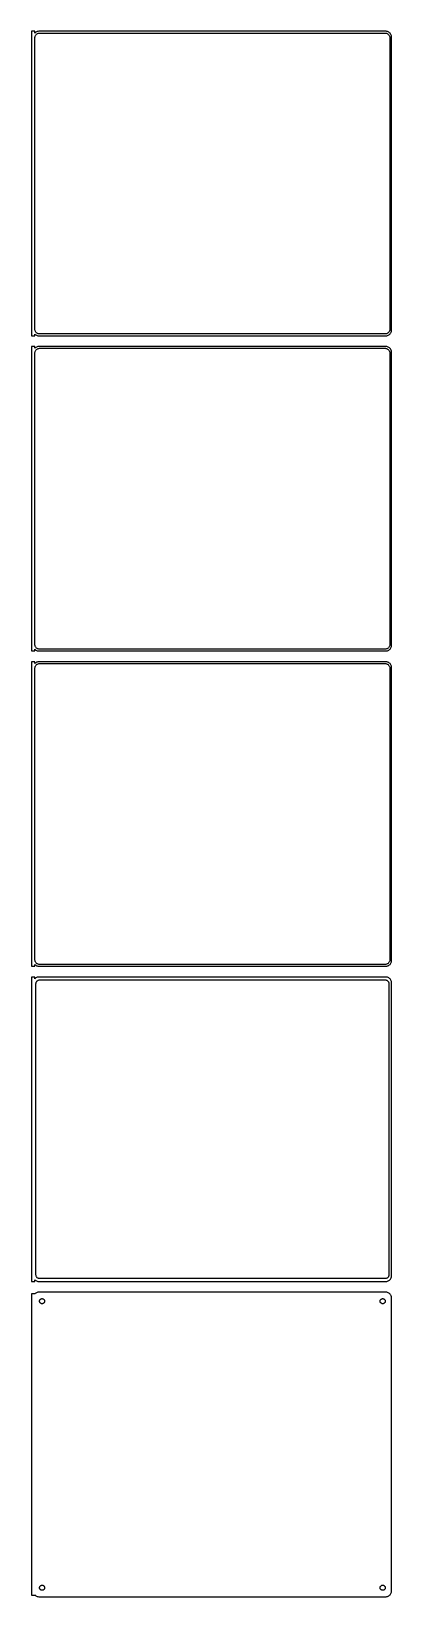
# Model space of a CAD drawing. Header units: metres. Extents: x -152 to 150, y 1193 to 2503.
import ezdxf

# ---------------------------------------------------------------- set-up
doc = ezdxf.new("R2010")
doc.units = ezdxf.units.M

msp = doc.modelspace()

# ---------------------------------------------------------------- linework, layer by layer
for p, q in [((-148.5, 2503.49), (-151.5, 2503.49)), ((-151.5, 2503.49), (-151.5, 2248.51)), ((-148.5, 2502.06), (-148.5, 2503.49)), ((-148.187, 2502.35), (-148.5, 2502.06)), ((-148.5, 2498), (-148.468, 2498.5)), ((-148.5, 2254), (-148.5, 2498)), ((-148.468, 2498.5), (-148.374, 2498.99)), ((-148.374, 2498.99), (-148.219, 2499.47)), ((-148.219, 2499.47), (-148.005, 2499.93)), ((-147.679, 2502.72), (-148.187, 2502.35)), ((-148.005, 2499.93), (-147.736, 2500.35)), ((-147.736, 2500.35), (-147.416, 2500.74)), ((-147.129, 2503.02), (-147.679, 2502.72)), ((-147.416, 2500.74), (-147.05, 2501.08)), ((-146.545, 2503.26), (-147.129, 2503.02)), ((-147.05, 2501.08), (-146.643, 2501.38)), ((-146.643, 2501.38), (-146.203, 2501.62)), ((-145.937, 2503.41), (-146.545, 2503.26)), ((-146.203, 2501.62), (-145.736, 2501.8)), ((-145.314, 2503.49), (-145.937, 2503.41)), ((-145.736, 2501.8), (-145.25, 2501.93)), ((145.314, 2503.49), (-145.314, 2503.49)), ((-145.25, 2501.93), (-144.751, 2501.99)), ((-144.751, 2501.99), (144.751, 2501.99)), ((144.751, 2501.99), (145.25, 2501.93)), ((145.25, 2501.93), (145.736, 2501.8)), ((145.937, 2503.41), (145.314, 2503.49)), ((145.736, 2501.8), (146.203, 2501.62)), ((146.545, 2503.26), (145.937, 2503.41)), ((146.203, 2501.62), (146.643, 2501.38)), ((147.129, 2503.02), (146.545, 2503.26)), ((146.643, 2501.38), (147.05, 2501.08)), ((147.05, 2501.08), (147.416, 2500.74)), ((147.679, 2502.72), (147.129, 2503.02)), ((147.416, 2500.74), (147.736, 2500.35)), ((148.187, 2502.35), (147.679, 2502.72)), ((147.736, 2500.35), (148.005, 2499.93)), ((148.005, 2499.93), (148.219, 2499.47)), ((148.645, 2501.92), (148.187, 2502.35)), ((148.219, 2499.47), (148.374, 2498.99)), ((148.374, 2498.99), (148.468, 2498.5)), ((148.468, 2498.5), (148.5, 2498)), ((148.5, 2498), (148.5, 2254)), ((149.045, 2501.44), (148.645, 2501.92)), ((149.382, 2500.91), (149.045, 2501.44)), ((149.649, 2500.34), (149.382, 2500.91)), ((149.843, 2499.74), (149.649, 2500.34)), ((149.961, 2499.13), (149.843, 2499.74)), ((150, 2498.5), (149.961, 2499.13)), ((150, 2253.5), (150, 2498.5)), ((-151.5, 2248.51), (-148.5, 2248.51)), ((-148.468, 2253.5), (-148.5, 2254)), ((-148.5, 2249.94), (-148.187, 2249.65)), ((-148.5, 2248.51), (-148.5, 2249.94)), ((-148.374, 2253.01), (-148.468, 2253.5)), ((-148.219, 2252.53), (-148.374, 2253.01)), ((-148.005, 2252.07), (-148.219, 2252.53)), ((-148.187, 2249.65), (-147.679, 2249.28)), ((-147.736, 2251.65), (-148.005, 2252.07)), ((-147.416, 2251.26), (-147.736, 2251.65)), ((-147.679, 2249.28), (-147.129, 2248.98)), ((-147.05, 2250.92), (-147.416, 2251.26)), ((-147.129, 2248.98), (-146.545, 2248.74)), ((-146.643, 2250.62), (-147.05, 2250.92)), ((-146.203, 2250.38), (-146.643, 2250.62)), ((-146.545, 2248.74), (-145.937, 2248.59)), ((-145.736, 2250.2), (-146.203, 2250.38)), ((-145.937, 2248.59), (-145.314, 2248.51)), ((-145.25, 2250.07), (-145.736, 2250.2)), ((-145.314, 2248.51), (145.314, 2248.51)), ((-144.751, 2250.01), (-145.25, 2250.07)), ((144.751, 2250.01), (-144.751, 2250.01)), ((145.25, 2250.07), (144.751, 2250.01)), ((145.736, 2250.2), (145.25, 2250.07)), ((145.314, 2248.51), (145.937, 2248.59)), ((146.203, 2250.38), (145.736, 2250.2)), ((145.937, 2248.59), (146.545, 2248.74)), ((146.643, 2250.62), (146.203, 2250.38)), ((146.545, 2248.74), (147.129, 2248.98)), ((147.05, 2250.92), (146.643, 2250.62)), ((147.416, 2251.26), (147.05, 2250.92)), ((147.129, 2248.98), (147.679, 2249.28)), ((147.736, 2251.65), (147.416, 2251.26)), ((147.679, 2249.28), (148.187, 2249.65)), ((148.005, 2252.07), (147.736, 2251.65)), ((148.219, 2252.53), (148.005, 2252.07)), ((148.187, 2249.65), (148.645, 2250.08)), ((148.374, 2253.01), (148.219, 2252.53)), ((148.468, 2253.5), (148.374, 2253.01)), ((148.5, 2254), (148.468, 2253.5)), ((148.645, 2250.08), (149.045, 2250.56)), ((149.045, 2250.56), (149.382, 2251.09)), ((149.382, 2251.09), (149.649, 2251.66)), ((149.649, 2251.66), (149.843, 2252.26)), ((149.843, 2252.26), (149.961, 2252.87)), ((149.961, 2252.87), (150, 2253.5)), ((-148.5, 2239.49), (-151.5, 2239.49)), ((-151.5, 2239.49), (-151.5, 1984.51)), ((-148.5, 2238.06), (-148.5, 2239.49)), ((-148.187, 2238.35), (-148.5, 2238.06)), ((-148.5, 2234), (-148.468, 2234.5)), ((-148.5, 1990), (-148.5, 2234)), ((-148.468, 2234.5), (-148.374, 2234.99)), ((-148.374, 2234.99), (-148.219, 2235.47)), ((-148.219, 2235.47), (-148.005, 2235.93)), ((-147.679, 2238.72), (-148.187, 2238.35)), ((-148.005, 2235.93), (-147.736, 2236.35)), ((-147.736, 2236.35), (-147.416, 2236.74)), ((-147.129, 2239.02), (-147.679, 2238.72)), ((-147.416, 2236.74), (-147.05, 2237.08)), ((-146.545, 2239.26), (-147.129, 2239.02)), ((-147.05, 2237.08), (-146.643, 2237.38)), ((-146.643, 2237.38), (-146.203, 2237.62)), ((-145.937, 2239.41), (-146.545, 2239.26)), ((-146.203, 2237.62), (-145.736, 2237.8)), ((-145.314, 2239.49), (-145.937, 2239.41)), ((-145.736, 2237.8), (-145.25, 2237.93)), ((145.314, 2239.49), (-145.314, 2239.49)), ((-145.25, 2237.93), (-144.751, 2237.99)), ((-144.751, 2237.99), (144.751, 2237.99)), ((144.751, 2237.99), (145.25, 2237.93)), ((145.25, 2237.93), (145.736, 2237.8)), ((145.937, 2239.41), (145.314, 2239.49)), ((145.736, 2237.8), (146.203, 2237.62)), ((146.545, 2239.26), (145.937, 2239.41)), ((146.203, 2237.62), (146.643, 2237.38)), ((147.129, 2239.02), (146.545, 2239.26)), ((146.643, 2237.38), (147.05, 2237.08)), ((147.05, 2237.08), (147.416, 2236.74)), ((147.679, 2238.72), (147.129, 2239.02)), ((147.416, 2236.74), (147.736, 2236.35)), ((148.187, 2238.35), (147.679, 2238.72)), ((147.736, 2236.35), (148.005, 2235.93)), ((148.005, 2235.93), (148.219, 2235.47)), ((148.645, 2237.92), (148.187, 2238.35)), ((148.219, 2235.47), (148.374, 2234.99)), ((148.374, 2234.99), (148.468, 2234.5)), ((148.468, 2234.5), (148.5, 2234)), ((148.5, 2234), (148.5, 1990)), ((149.045, 2237.44), (148.645, 2237.92)), ((149.382, 2236.91), (149.045, 2237.44)), ((149.649, 2236.34), (149.382, 2236.91)), ((149.843, 2235.74), (149.649, 2236.34)), ((149.961, 2235.13), (149.843, 2235.74)), ((150, 2234.5), (149.961, 2235.13)), ((150, 1989.5), (150, 2234.5)), ((-151.5, 1984.51), (-148.5, 1984.51)), ((-148.468, 1989.5), (-148.5, 1990)), ((-148.5, 1985.94), (-148.187, 1985.65)), ((-148.5, 1984.51), (-148.5, 1985.94)), ((-148.374, 1989.01), (-148.468, 1989.5)), ((-148.219, 1988.53), (-148.374, 1989.01)), ((-148.005, 1988.07), (-148.219, 1988.53)), ((-148.187, 1985.65), (-147.679, 1985.28)), ((-147.736, 1987.65), (-148.005, 1988.07)), ((-147.416, 1987.26), (-147.736, 1987.65)), ((-147.679, 1985.28), (-147.129, 1984.98)), ((-147.05, 1986.92), (-147.416, 1987.26)), ((-147.129, 1984.98), (-146.545, 1984.74)), ((-146.643, 1986.62), (-147.05, 1986.92)), ((-146.203, 1986.38), (-146.643, 1986.62)), ((-146.545, 1984.74), (-145.937, 1984.59)), ((-145.736, 1986.2), (-146.203, 1986.38)), ((-145.937, 1984.59), (-145.314, 1984.51)), ((-145.25, 1986.07), (-145.736, 1986.2)), ((-145.314, 1984.51), (145.314, 1984.51)), ((-144.751, 1986.01), (-145.25, 1986.07)), ((144.751, 1986.01), (-144.751, 1986.01)), ((145.25, 1986.07), (144.751, 1986.01)), ((145.736, 1986.2), (145.25, 1986.07)), ((145.314, 1984.51), (145.937, 1984.59)), ((146.203, 1986.38), (145.736, 1986.2)), ((145.937, 1984.59), (146.545, 1984.74)), ((146.643, 1986.62), (146.203, 1986.38)), ((146.545, 1984.74), (147.129, 1984.98)), ((147.05, 1986.92), (146.643, 1986.62)), ((147.416, 1987.26), (147.05, 1986.92)), ((147.129, 1984.98), (147.679, 1985.28)), ((147.736, 1987.65), (147.416, 1987.26)), ((147.679, 1985.28), (148.187, 1985.65)), ((148.005, 1988.07), (147.736, 1987.65)), ((148.219, 1988.53), (148.005, 1988.07)), ((148.187, 1985.65), (148.645, 1986.08)), ((148.374, 1989.01), (148.219, 1988.53)), ((148.468, 1989.5), (148.374, 1989.01)), ((148.5, 1990), (148.468, 1989.5)), ((148.645, 1986.08), (149.045, 1986.56)), ((149.045, 1986.56), (149.382, 1987.09)), ((149.382, 1987.09), (149.649, 1987.66)), ((149.649, 1987.66), (149.843, 1988.26)), ((149.843, 1988.26), (149.961, 1988.87)), ((149.961, 1988.87), (150, 1989.5)), ((-148.5, 1975.49), (-151.5, 1975.49)), ((-151.5, 1975.49), (-151.5, 1720.51)), ((-148.5, 1974.06), (-148.5, 1975.49)), ((-148.187, 1974.35), (-148.5, 1974.06)), ((-148.5, 1970), (-148.468, 1970.5)), ((-148.5, 1726), (-148.5, 1970)), ((-148.468, 1970.5), (-148.374, 1970.99)), ((-148.374, 1970.99), (-148.219, 1971.47)), ((-148.219, 1971.47), (-148.005, 1971.93)), ((-147.679, 1974.72), (-148.187, 1974.35)), ((-148.005, 1971.93), (-147.736, 1972.35)), ((-147.736, 1972.35), (-147.416, 1972.74)), ((-147.129, 1975.02), (-147.679, 1974.72)), ((-147.416, 1972.74), (-147.05, 1973.08)), ((-146.545, 1975.26), (-147.129, 1975.02)), ((-147.05, 1973.08), (-146.643, 1973.38)), ((-146.643, 1973.38), (-146.203, 1973.62)), ((-145.937, 1975.41), (-146.545, 1975.26)), ((-146.203, 1973.62), (-145.736, 1973.8)), ((-145.314, 1975.49), (-145.937, 1975.41)), ((-145.736, 1973.8), (-145.25, 1973.93)), ((145.314, 1975.49), (-145.314, 1975.49)), ((-145.25, 1973.93), (-144.751, 1973.99)), ((-144.751, 1973.99), (144.751, 1973.99)), ((144.751, 1973.99), (145.25, 1973.93)), ((145.25, 1973.93), (145.736, 1973.8)), ((145.937, 1975.41), (145.314, 1975.49)), ((145.736, 1973.8), (146.203, 1973.62)), ((146.545, 1975.26), (145.937, 1975.41)), ((146.203, 1973.62), (146.643, 1973.38)), ((147.129, 1975.02), (146.545, 1975.26)), ((146.643, 1973.38), (147.05, 1973.08)), ((147.05, 1973.08), (147.416, 1972.74)), ((147.679, 1974.72), (147.129, 1975.02)), ((147.416, 1972.74), (147.736, 1972.35)), ((148.187, 1974.35), (147.679, 1974.72)), ((147.736, 1972.35), (148.005, 1971.93)), ((148.005, 1971.93), (148.219, 1971.47)), ((148.645, 1973.92), (148.187, 1974.35)), ((148.219, 1971.47), (148.374, 1970.99)), ((148.374, 1970.99), (148.468, 1970.5)), ((148.468, 1970.5), (148.5, 1970)), ((148.5, 1970), (148.5, 1726)), ((149.045, 1973.44), (148.645, 1973.92)), ((149.382, 1972.91), (149.045, 1973.44)), ((149.649, 1972.34), (149.382, 1972.91)), ((149.843, 1971.74), (149.649, 1972.34)), ((149.961, 1971.13), (149.843, 1971.74)), ((150, 1970.5), (149.961, 1971.13)), ((150, 1725.5), (150, 1970.5)), ((-151.5, 1720.51), (-148.5, 1720.51)), ((-148.468, 1725.5), (-148.5, 1726)), ((-148.5, 1721.94), (-148.187, 1721.65)), ((-148.5, 1720.51), (-148.5, 1721.94)), ((-148.374, 1725.01), (-148.468, 1725.5)), ((-148.219, 1724.53), (-148.374, 1725.01)), ((-148.005, 1724.07), (-148.219, 1724.53)), ((-148.187, 1721.65), (-147.679, 1721.28)), ((-147.736, 1723.65), (-148.005, 1724.07)), ((-147.416, 1723.26), (-147.736, 1723.65)), ((-147.679, 1721.28), (-147.129, 1720.98)), ((-147.05, 1722.92), (-147.416, 1723.26)), ((-147.129, 1720.98), (-146.545, 1720.74)), ((-146.643, 1722.62), (-147.05, 1722.92)), ((-146.203, 1722.38), (-146.643, 1722.62)), ((-146.545, 1720.74), (-145.937, 1720.59)), ((-145.736, 1722.2), (-146.203, 1722.38)), ((-145.937, 1720.59), (-145.314, 1720.51)), ((-145.25, 1722.07), (-145.736, 1722.2)), ((-145.314, 1720.51), (145.314, 1720.51)), ((-144.751, 1722.01), (-145.25, 1722.07)), ((144.751, 1722.01), (-144.751, 1722.01)), ((145.25, 1722.07), (144.751, 1722.01)), ((145.736, 1722.2), (145.25, 1722.07)), ((145.314, 1720.51), (145.937, 1720.59)), ((146.203, 1722.38), (145.736, 1722.2)), ((145.937, 1720.59), (146.545, 1720.74)), ((146.643, 1722.62), (146.203, 1722.38)), ((146.545, 1720.74), (147.129, 1720.98)), ((147.05, 1722.92), (146.643, 1722.62)), ((147.416, 1723.26), (147.05, 1722.92)), ((147.129, 1720.98), (147.679, 1721.28)), ((147.736, 1723.65), (147.416, 1723.26)), ((147.679, 1721.28), (148.187, 1721.65)), ((148.005, 1724.07), (147.736, 1723.65)), ((148.219, 1724.53), (148.005, 1724.07)), ((148.187, 1721.65), (148.645, 1722.08)), ((148.374, 1725.01), (148.219, 1724.53)), ((148.468, 1725.5), (148.374, 1725.01)), ((148.5, 1726), (148.468, 1725.5)), ((148.645, 1722.08), (149.045, 1722.56)), ((149.045, 1722.56), (149.382, 1723.09)), ((149.382, 1723.09), (149.649, 1723.66)), ((149.649, 1723.66), (149.843, 1724.26)), ((149.843, 1724.26), (149.961, 1724.87)), ((149.961, 1724.87), (150, 1725.5)), ((-148.5, 1711.48), (-151.5, 1711.48)), ((-151.5, 1711.48), (-151.5, 1456.52)), ((-148.5, 1710.06), (-148.5, 1711.48)), ((-148.187, 1710.35), (-148.5, 1710.06)), ((-147.679, 1710.72), (-148.187, 1710.35)), ((-147.129, 1711.02), (-147.679, 1710.72)), ((-147.613, 1706), (-147.588, 1706.39)), ((-147.613, 1462), (-147.613, 1706)), ((-147.588, 1706.39), (-147.515, 1706.77)), ((-147.515, 1706.77), (-147.394, 1707.15)), ((-147.394, 1707.15), (-147.228, 1707.5)), ((-147.228, 1707.5), (-147.018, 1707.83)), ((-146.545, 1711.26), (-147.129, 1711.02)), ((-147.018, 1707.83), (-146.769, 1708.13)), ((-146.769, 1708.13), (-146.484, 1708.4)), ((-145.937, 1711.41), (-146.545, 1711.26)), ((-146.484, 1708.4), (-146.168, 1708.63)), ((-146.168, 1708.63), (-145.825, 1708.82)), ((-145.314, 1711.49), (-145.937, 1711.41)), ((-145.825, 1708.82), (-145.462, 1708.96)), ((-145.462, 1708.96), (-145.083, 1709.06)), ((145.314, 1711.49), (-145.314, 1711.49)), ((-145.083, 1709.06), (-144.695, 1709.11)), ((-144.695, 1709.11), (144.695, 1709.11)), ((144.695, 1709.11), (145.083, 1709.06)), ((145.083, 1709.06), (145.462, 1708.96)), ((145.937, 1711.41), (145.314, 1711.49)), ((145.462, 1708.96), (145.825, 1708.82)), ((145.825, 1708.82), (146.168, 1708.63)), ((146.545, 1711.26), (145.937, 1711.41)), ((146.168, 1708.63), (146.484, 1708.4)), ((146.484, 1708.4), (146.769, 1708.13)), ((147.129, 1711.02), (146.545, 1711.26)), ((146.769, 1708.13), (147.018, 1707.83)), ((147.018, 1707.83), (147.228, 1707.5)), ((147.679, 1710.72), (147.129, 1711.02)), ((147.228, 1707.5), (147.394, 1707.15)), ((147.394, 1707.15), (147.515, 1706.77)), ((147.515, 1706.77), (147.588, 1706.39)), ((147.588, 1706.39), (147.613, 1706)), ((147.613, 1706), (147.613, 1462)), ((148.187, 1710.35), (147.679, 1710.72)), ((148.645, 1709.92), (148.187, 1710.35)), ((149.045, 1709.44), (148.645, 1709.92)), ((149.382, 1708.91), (149.045, 1709.44)), ((149.649, 1708.34), (149.382, 1708.91)), ((149.843, 1707.74), (149.649, 1708.34)), ((149.961, 1707.13), (149.843, 1707.74)), ((150, 1706.5), (149.961, 1707.13)), ((150, 1461.5), (150, 1706.5)), ((-151.5, 1456.52), (-148.5, 1456.52)), ((-148.5, 1456.52), (-148.5, 1457.94)), ((-148.5, 1457.94), (-148.187, 1457.65)), ((-148.187, 1457.65), (-147.679, 1457.28)), ((-147.679, 1457.28), (-147.129, 1456.98)), ((-147.588, 1461.61), (-147.613, 1462)), ((-147.515, 1461.23), (-147.588, 1461.61)), ((-147.394, 1460.85), (-147.515, 1461.23)), ((-147.228, 1460.5), (-147.394, 1460.85)), ((-147.018, 1460.17), (-147.228, 1460.5)), ((-147.129, 1456.98), (-146.545, 1456.74)), ((-146.769, 1459.87), (-147.018, 1460.17)), ((-146.484, 1459.6), (-146.769, 1459.87)), ((-146.545, 1456.74), (-145.937, 1456.59)), ((-146.168, 1459.37), (-146.484, 1459.6)), ((-145.825, 1459.18), (-146.168, 1459.37)), ((-145.937, 1456.59), (-145.314, 1456.51)), ((-145.462, 1459.04), (-145.825, 1459.18)), ((-145.083, 1458.94), (-145.462, 1459.04)), ((-145.314, 1456.51), (145.314, 1456.51)), ((-144.695, 1458.89), (-145.083, 1458.94)), ((144.695, 1458.89), (-144.695, 1458.89)), ((145.083, 1458.94), (144.695, 1458.89)), ((145.462, 1459.04), (145.083, 1458.94)), ((145.314, 1456.51), (145.937, 1456.59)), ((145.825, 1459.18), (145.462, 1459.04)), ((146.168, 1459.37), (145.825, 1459.18)), ((145.937, 1456.59), (146.545, 1456.74)), ((146.484, 1459.6), (146.168, 1459.37)), ((146.769, 1459.87), (146.484, 1459.6)), ((146.545, 1456.74), (147.129, 1456.98)), ((147.018, 1460.17), (146.769, 1459.87)), ((147.228, 1460.5), (147.018, 1460.17)), ((147.129, 1456.98), (147.679, 1457.28)), ((147.394, 1460.85), (147.228, 1460.5)), ((147.515, 1461.23), (147.394, 1460.85)), ((147.588, 1461.61), (147.515, 1461.23)), ((147.613, 1462), (147.588, 1461.61)), ((147.679, 1457.28), (148.187, 1457.65)), ((148.187, 1457.65), (148.645, 1458.08)), ((148.645, 1458.08), (149.045, 1458.56)), ((149.045, 1458.56), (149.382, 1459.09)), ((149.382, 1459.09), (149.649, 1459.66)), ((149.649, 1459.66), (149.843, 1460.26)), ((149.843, 1460.26), (149.961, 1460.87)), ((149.961, 1460.87), (150, 1461.5)), ((-148.5, 1446.15), (-151.5, 1446.15)), ((-151.5, 1446.15), (-151.5, 1193.85)), ((-148.187, 1446.35), (-148.5, 1446.06)), ((-148.5, 1446.06), (-148.5, 1446.15)), ((-147.679, 1446.72), (-148.187, 1446.35)), ((-147.129, 1447.02), (-147.679, 1446.72)), ((-146.545, 1447.26), (-147.129, 1447.02)), ((-145.937, 1447.41), (-146.545, 1447.26)), ((-145.314, 1447.49), (-145.937, 1447.41)), ((145.314, 1447.49), (-145.314, 1447.49)), ((-143.16, 1442.03), (-142.9, 1442.1)), ((-142.9, 1442.1), (-142.634, 1442.13)), ((-142.634, 1442.13), (-142.366, 1442.13)), ((-142.366, 1442.13), (-142.1, 1442.1)), ((-142.1, 1442.1), (-141.84, 1442.03)), ((141.84, 1442.03), (142.1, 1442.1)), ((142.1, 1442.1), (142.366, 1442.13)), ((142.366, 1442.13), (142.634, 1442.13)), ((142.634, 1442.13), (142.9, 1442.1)), ((142.9, 1442.1), (143.16, 1442.03)), ((145.937, 1447.41), (145.314, 1447.49)), ((146.545, 1447.26), (145.937, 1447.41)), ((147.129, 1447.02), (146.545, 1447.26)), ((147.679, 1446.72), (147.129, 1447.02)), ((148.187, 1446.35), (147.679, 1446.72)), ((148.645, 1445.92), (148.187, 1446.35)), ((149.045, 1445.44), (148.645, 1445.92)), ((149.382, 1444.91), (149.045, 1445.44)), ((149.649, 1444.34), (149.382, 1444.91)), ((149.843, 1443.74), (149.649, 1444.34)), ((149.961, 1443.13), (149.843, 1443.74)), ((150, 1442.5), (149.961, 1443.13)), ((150, 1197.5), (150, 1442.5)), ((-144.635, 1440), (-144.618, 1440.27)), ((-144.618, 1439.73), (-144.635, 1440)), ((-144.618, 1440.27), (-144.568, 1440.53)), ((-144.568, 1439.47), (-144.618, 1439.73)), ((-144.568, 1440.53), (-144.485, 1440.79)), ((-144.485, 1439.21), (-144.568, 1439.47)), ((-144.485, 1440.79), (-144.371, 1441.03)), ((-144.371, 1438.97), (-144.485, 1439.21)), ((-144.371, 1441.03), (-144.227, 1441.26)), ((-144.227, 1438.74), (-144.371, 1438.97)), ((-144.227, 1441.26), (-144.057, 1441.46)), ((-144.057, 1438.54), (-144.227, 1438.74)), ((-144.057, 1441.46), (-143.861, 1441.65)), ((-143.861, 1438.35), (-144.057, 1438.54)), ((-143.861, 1441.65), (-143.644, 1441.8)), ((-143.644, 1438.2), (-143.861, 1438.35)), ((-143.644, 1441.8), (-143.409, 1441.93)), ((-143.409, 1438.07), (-143.644, 1438.2)), ((-143.409, 1441.93), (-143.16, 1442.03)), ((-143.16, 1437.97), (-143.409, 1438.07)), ((-142.9, 1437.9), (-143.16, 1437.97)), ((-142.634, 1437.87), (-142.9, 1437.9)), ((-142.366, 1437.87), (-142.634, 1437.87)), ((-142.1, 1437.9), (-142.366, 1437.87)), ((-141.84, 1437.97), (-142.1, 1437.9)), ((-141.84, 1442.03), (-141.591, 1441.93)), ((-141.591, 1438.07), (-141.84, 1437.97)), ((-141.591, 1441.93), (-141.356, 1441.8)), ((-141.356, 1438.2), (-141.591, 1438.07)), ((-141.356, 1441.8), (-141.139, 1441.65)), ((-141.139, 1438.35), (-141.356, 1438.2)), ((-141.139, 1441.65), (-140.943, 1441.46)), ((-140.943, 1438.54), (-141.139, 1438.35)), ((-140.943, 1441.46), (-140.773, 1441.26)), ((-140.773, 1438.74), (-140.943, 1438.54)), ((-140.773, 1441.26), (-140.629, 1441.03)), ((-140.629, 1438.97), (-140.773, 1438.74)), ((-140.629, 1441.03), (-140.515, 1440.79)), ((-140.515, 1439.21), (-140.629, 1438.97)), ((-140.515, 1440.79), (-140.432, 1440.53)), ((-140.432, 1439.47), (-140.515, 1439.21)), ((-140.432, 1440.53), (-140.382, 1440.27)), ((-140.382, 1439.73), (-140.432, 1439.47)), ((-140.382, 1440.27), (-140.365, 1440)), ((-140.365, 1440), (-140.382, 1439.73)), ((140.365, 1440), (140.382, 1440.27)), ((140.382, 1439.73), (140.365, 1440)), ((140.382, 1440.27), (140.432, 1440.53)), ((140.432, 1439.47), (140.382, 1439.73)), ((140.432, 1440.53), (140.515, 1440.79)), ((140.515, 1439.21), (140.432, 1439.47)), ((140.515, 1440.79), (140.629, 1441.03)), ((140.629, 1438.97), (140.515, 1439.21)), ((140.629, 1441.03), (140.773, 1441.26)), ((140.773, 1438.74), (140.629, 1438.97)), ((140.773, 1441.26), (140.943, 1441.46)), ((140.943, 1438.54), (140.773, 1438.74)), ((140.943, 1441.46), (141.139, 1441.65)), ((141.139, 1438.35), (140.943, 1438.54)), ((141.139, 1441.65), (141.356, 1441.8)), ((141.356, 1438.2), (141.139, 1438.35)), ((141.356, 1441.8), (141.591, 1441.93)), ((141.591, 1438.07), (141.356, 1438.2)), ((141.591, 1441.93), (141.84, 1442.03)), ((141.84, 1437.97), (141.591, 1438.07)), ((142.1, 1437.9), (141.84, 1437.97)), ((142.366, 1437.87), (142.1, 1437.9)), ((142.634, 1437.87), (142.366, 1437.87)), ((142.9, 1437.9), (142.634, 1437.87)), ((143.16, 1437.97), (142.9, 1437.9)), ((143.16, 1442.03), (143.409, 1441.93)), ((143.409, 1438.07), (143.16, 1437.97)), ((143.409, 1441.93), (143.644, 1441.8)), ((143.644, 1438.2), (143.409, 1438.07)), ((143.644, 1441.8), (143.861, 1441.65)), ((143.861, 1438.35), (143.644, 1438.2)), ((143.861, 1441.65), (144.057, 1441.46)), ((144.057, 1438.54), (143.861, 1438.35)), ((144.057, 1441.46), (144.227, 1441.26)), ((144.227, 1438.74), (144.057, 1438.54)), ((144.227, 1441.26), (144.371, 1441.03)), ((144.371, 1438.97), (144.227, 1438.74)), ((144.371, 1441.03), (144.485, 1440.79)), ((144.485, 1439.21), (144.371, 1438.97)), ((144.485, 1440.79), (144.568, 1440.53)), ((144.568, 1439.47), (144.485, 1439.21)), ((144.568, 1440.53), (144.618, 1440.27)), ((144.618, 1439.73), (144.568, 1439.47)), ((144.618, 1440.27), (144.635, 1440)), ((144.635, 1440), (144.618, 1439.73)), ((-151.5, 1193.85), (-148.5, 1193.85)), ((-148.5, 1193.85), (-148.5, 1193.94)), ((-148.5, 1193.94), (-148.187, 1193.65)), ((-148.187, 1193.65), (-147.679, 1193.28)), ((-147.679, 1193.28), (-147.129, 1192.98)), ((-144.635, 1200), (-144.618, 1200.27)), ((-144.618, 1199.73), (-144.635, 1200)), ((-144.618, 1200.27), (-144.568, 1200.53)), ((-144.568, 1199.47), (-144.618, 1199.73)), ((-144.568, 1200.53), (-144.485, 1200.79)), ((-144.485, 1199.21), (-144.568, 1199.47)), ((-144.485, 1200.79), (-144.371, 1201.03)), ((-144.371, 1198.97), (-144.485, 1199.21)), ((-144.371, 1201.03), (-144.227, 1201.26)), ((-144.227, 1198.74), (-144.371, 1198.97)), ((-144.227, 1201.26), (-144.057, 1201.46)), ((-144.057, 1198.54), (-144.227, 1198.74)), ((-144.057, 1201.46), (-143.861, 1201.65)), ((-143.861, 1198.35), (-144.057, 1198.54)), ((-143.861, 1201.65), (-143.644, 1201.8)), ((-143.644, 1198.2), (-143.861, 1198.35)), ((-143.644, 1201.8), (-143.409, 1201.93)), ((-143.409, 1198.07), (-143.644, 1198.2)), ((-143.409, 1201.93), (-143.16, 1202.03)), ((-143.16, 1197.97), (-143.409, 1198.07)), ((-143.16, 1202.03), (-142.9, 1202.1)), ((-142.9, 1197.9), (-143.16, 1197.97)), ((-142.9, 1202.1), (-142.634, 1202.13)), ((-142.634, 1197.87), (-142.9, 1197.9)), ((-142.634, 1202.13), (-142.366, 1202.13)), ((-142.366, 1197.87), (-142.634, 1197.87)), ((-142.366, 1202.13), (-142.1, 1202.1)), ((-142.1, 1197.9), (-142.366, 1197.87)), ((-142.1, 1202.1), (-141.84, 1202.03)), ((-141.84, 1197.97), (-142.1, 1197.9)), ((-141.84, 1202.03), (-141.591, 1201.93)), ((-141.591, 1198.07), (-141.84, 1197.97)), ((-141.591, 1201.93), (-141.356, 1201.8)), ((-141.356, 1198.2), (-141.591, 1198.07)), ((-141.356, 1201.8), (-141.139, 1201.65)), ((-141.139, 1198.35), (-141.356, 1198.2)), ((-141.139, 1201.65), (-140.943, 1201.46)), ((-140.943, 1198.54), (-141.139, 1198.35)), ((-140.943, 1201.46), (-140.773, 1201.26)), ((-140.773, 1198.74), (-140.943, 1198.54)), ((-140.773, 1201.26), (-140.629, 1201.03)), ((-140.629, 1198.97), (-140.773, 1198.74)), ((-140.629, 1201.03), (-140.515, 1200.79)), ((-140.515, 1199.21), (-140.629, 1198.97)), ((-140.515, 1200.79), (-140.432, 1200.53)), ((-140.432, 1199.47), (-140.515, 1199.21)), ((-140.432, 1200.53), (-140.382, 1200.27)), ((-140.382, 1199.73), (-140.432, 1199.47)), ((-140.382, 1200.27), (-140.365, 1200)), ((-140.365, 1200), (-140.382, 1199.73)), ((140.365, 1200), (140.382, 1200.27)), ((140.382, 1199.73), (140.365, 1200)), ((140.382, 1200.27), (140.432, 1200.53)), ((140.432, 1199.47), (140.382, 1199.73)), ((140.432, 1200.53), (140.515, 1200.79)), ((140.515, 1199.21), (140.432, 1199.47)), ((140.515, 1200.79), (140.629, 1201.03)), ((140.629, 1198.97), (140.515, 1199.21)), ((140.629, 1201.03), (140.773, 1201.26)), ((140.773, 1198.74), (140.629, 1198.97)), ((140.773, 1201.26), (140.943, 1201.46)), ((140.943, 1198.54), (140.773, 1198.74)), ((140.943, 1201.46), (141.139, 1201.65)), ((141.139, 1198.35), (140.943, 1198.54)), ((141.139, 1201.65), (141.356, 1201.8)), ((141.356, 1198.2), (141.139, 1198.35)), ((141.356, 1201.8), (141.591, 1201.93)), ((141.591, 1198.07), (141.356, 1198.2)), ((141.591, 1201.93), (141.84, 1202.03)), ((141.84, 1197.97), (141.591, 1198.07)), ((141.84, 1202.03), (142.1, 1202.1)), ((142.1, 1197.9), (141.84, 1197.97)), ((142.1, 1202.1), (142.366, 1202.13)), ((142.366, 1197.87), (142.1, 1197.9)), ((142.366, 1202.13), (142.634, 1202.13)), ((142.634, 1197.87), (142.366, 1197.87)), ((142.634, 1202.13), (142.9, 1202.1)), ((142.9, 1197.9), (142.634, 1197.87)), ((142.9, 1202.1), (143.16, 1202.03)), ((143.16, 1197.97), (142.9, 1197.9)), ((143.16, 1202.03), (143.409, 1201.93)), ((143.409, 1198.07), (143.16, 1197.97)), ((143.409, 1201.93), (143.644, 1201.8)), ((143.644, 1198.2), (143.409, 1198.07)), ((143.644, 1201.8), (143.861, 1201.65)), ((143.861, 1198.35), (143.644, 1198.2)), ((143.861, 1201.65), (144.057, 1201.46)), ((144.057, 1198.54), (143.861, 1198.35)), ((144.057, 1201.46), (144.227, 1201.26)), ((144.227, 1198.74), (144.057, 1198.54)), ((144.227, 1201.26), (144.371, 1201.03)), ((144.371, 1198.97), (144.227, 1198.74)), ((144.371, 1201.03), (144.485, 1200.79)), ((144.485, 1199.21), (144.371, 1198.97)), ((144.485, 1200.79), (144.568, 1200.53)), ((144.568, 1199.47), (144.485, 1199.21)), ((144.568, 1200.53), (144.618, 1200.27)), ((144.618, 1199.73), (144.568, 1199.47)), ((144.618, 1200.27), (144.635, 1200)), ((144.635, 1200), (144.618, 1199.73)), ((147.129, 1192.98), (147.679, 1193.28)), ((147.679, 1193.28), (148.187, 1193.65)), ((148.187, 1193.65), (148.645, 1194.08)), ((148.645, 1194.08), (149.045, 1194.56)), ((149.045, 1194.56), (149.382, 1195.09)), ((149.382, 1195.09), (149.649, 1195.66)), ((149.649, 1195.66), (149.843, 1196.26)), ((149.843, 1196.26), (149.961, 1196.87)), ((149.961, 1196.87), (150, 1197.5)), ((-147.129, 1192.98), (-146.545, 1192.74)), ((-146.545, 1192.74), (-145.937, 1192.59)), ((-145.937, 1192.59), (-145.314, 1192.51)), ((-145.314, 1192.51), (145.314, 1192.51)), ((145.314, 1192.51), (145.937, 1192.59)), ((145.937, 1192.59), (146.545, 1192.74)), ((146.545, 1192.74), (147.129, 1192.98))]:
    msp.add_line(p, q)

doc.saveas('drawing.dxf')
